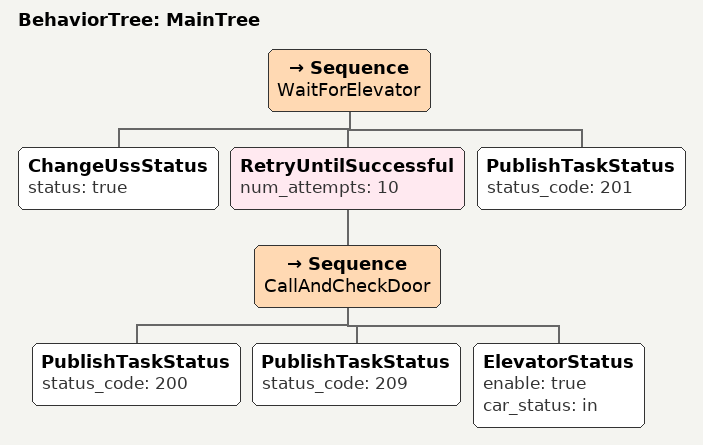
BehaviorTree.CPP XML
<root main_tree_to_execute="MainTree">
  <BehaviorTree ID="MainTree">
    <Sequence name="WaitForElevator">

      <!-- Step 1: 获取电梯ID -->
      <!--GetElevatorId
        community="中铁阅山湖云著"
        building="11"
        unit="0"
        elevator_id="{elevator_id}"
        success="{get_id_success}"/-->

      <!-- Step 2: 按电梯 -> 开门 -> 检测门状态，失败则重试 -->
      <ChangeUssStatus status="true"/>
      <RetryUntilSuccessful num_attempts="10">
        <Sequence name="CallAndCheckDoor">
          <PublishTaskStatus status_code="200"/>
          <!-- 2.1 呼叫电梯 -->
          <!--ElevatorCaller
            elevid="{elevator_id}"
            target_floor="2"/-->

          <PublishTaskStatus status_code="209"/>

          <!-- 2.2 发送开门指令 -->
          <!--ElevatorDoorKeeper command="2+"/-->

          <!-- 2.3 视觉检测电梯门是否打开 (门未开则返回FAILURE，触发重试) -->
          <ElevatorStatus
            enable="true"
            car_status="in"/>

        </Sequence>
      </RetryUntilSuccessful>

      <PublishTaskStatus status_code="201"/>

      <!-- Step 3: 门已打开，语音播报准备进入 -->
      <!--WebVoicePlayer
        text="我要进电梯啦，麻烦大家往里挤一挤，给我留个小角落，谢谢！"
        loop_count="50"
        loop_interval="2.0"/-->

    </Sequence>
  </BehaviorTree>
</root>
